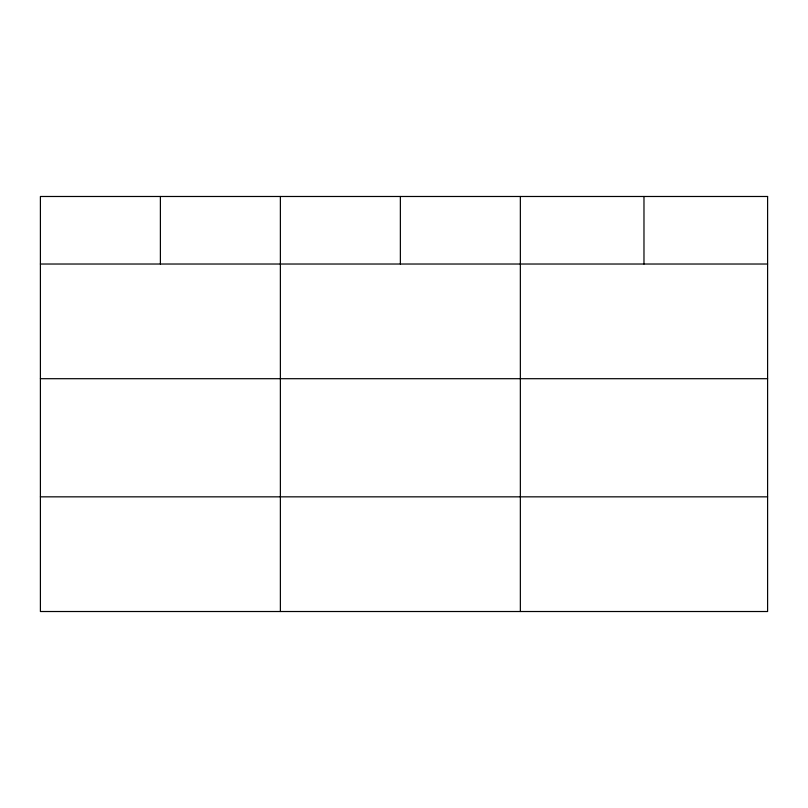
<?xml version="1.0" encoding="UTF-8"?>
<svg xmlns="http://www.w3.org/2000/svg" width="808" height="808" viewBox="0 0 808 808"><rect width="100%" height="100%" fill="white"/><g stroke="black" fill="none" stroke-linecap="round" stroke-linejoin="round"><path stroke-width="1.21" d="M40.4 264.024L767.6 264.024M40.4 378.7L767.6 378.7M40.4 496.839L767.6 496.839M643.976 196.485L643.976 264.024M520.352 196.485L520.352 611.515M400.364 196.485L400.364 264.024M280.376 196.485L280.376 611.515M160.388 196.485L160.388 264.024M767.6 196.485L40.4 196.485L40.4 611.515L767.6 611.515L767.6 196.485"/></g></svg>
